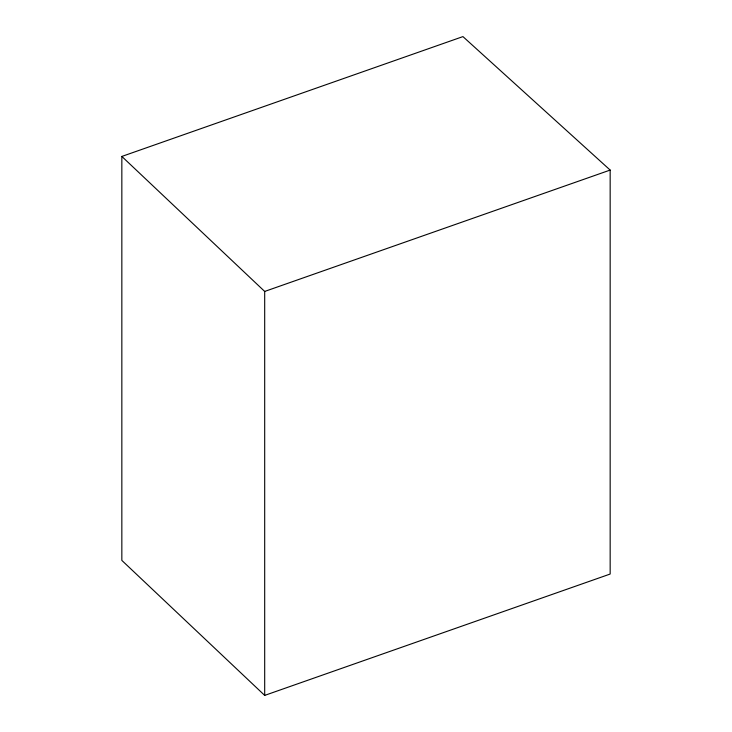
<?xml version="1.0" encoding="UTF-8"?>
<svg xmlns="http://www.w3.org/2000/svg" width="732" height="732" viewBox="0 0 732 732"><rect width="100%" height="100%" fill="white"/><g stroke="black" fill="none" stroke-linecap="round" stroke-linejoin="round"><path stroke-width="1.1" d="M121.841 156.438L462.935 36.6L610.159 170.071L610.159 574.044L264.691 695.4L121.841 560.41L121.841 156.438L264.691 291.437L264.691 695.4M264.691 291.437L610.159 170.071"/></g></svg>
